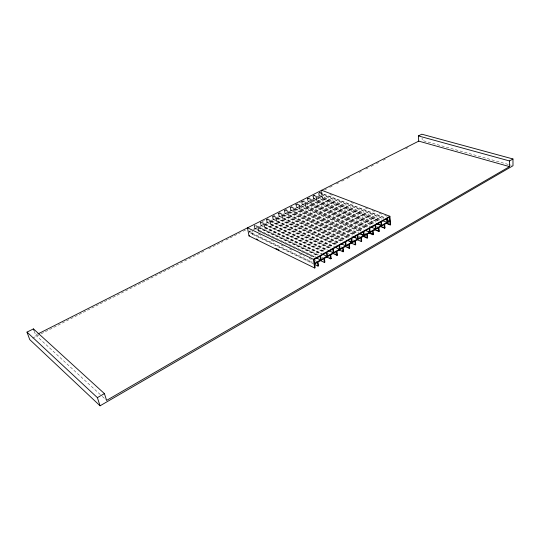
<?xml version="1.0" encoding="UTF-8"?>
<svg xmlns="http://www.w3.org/2000/svg" width="540" height="540" viewBox="0 0 540 540"><rect width="100%" height="100%" fill="white"/><g stroke="black" fill="none" stroke-linecap="round" stroke-linejoin="round"><path stroke-width="0.41" stroke-dasharray="2.7 2.03" d="M248.873 232.166L251.586 230.776L252.227 234.239L252.747 233.975L252.106 230.513M254.225 229.433L257.762 227.63L258.383 231.079L258.896 230.816L314.287 257.101M258.896 230.816L258.275 227.367L263.871 224.512L264.472 227.954L264.985 227.691L321.32 253.935M264.985 227.691L264.384 224.249L269.919 221.42L270.506 224.856L271.013 224.593L327.524 250.452M271.013 224.593L270.425 221.164L275.906 218.363L276.48 221.785L276.979 221.528L333.659 247.003M276.979 221.528L276.413 218.106L281.84 215.339L282.393 218.754L282.886 218.498L338.958 243.25M282.886 218.498L282.332 215.082L287.712 212.341L288.252 215.744L288.738 215.494L345.735 240.219M288.738 215.494L288.205 212.092L293.524 209.372L294.05 212.767L294.529 212.517L351.682 236.878M294.529 212.517L294.01 209.122L299.281 206.429L299.788 209.817L300.267 209.567L356.785 233.246M300.267 209.567L299.768 206.185L304.985 203.519L305.478 206.894L305.951 206.651L363.38 230.303M305.951 206.651L305.465 203.276L310.635 200.637L311.108 204.005L311.58 203.762L368.368 226.753M311.58 203.762L311.108 200.394L316.224 197.782L316.69 201.137L317.156 200.9L374.065 223.553M317.156 200.9L316.697 197.546L321.766 194.954L322.211 198.302L322.677 198.065L380.484 220.691M250.317 230.796L248.893 231.518L312.431 262.17M253.152 229.345L254.576 228.623L314.523 257.053M254.462 224.883L255.096 228.359L260.719 225.491L321.631 253.847M260.618 221.758L261.232 225.227L266.8 222.386L327.146 249.973M266.834 219.362L267.314 222.129L272.822 219.314L333.349 246.49M272.862 216.304L273.328 219.058L278.788 216.277L339.491 243.041M278.836 213.273L279.288 216.02L284.688 213.266L345.566 239.632M284.634 209.588L285.188 213.01L290.54 210.283L351.581 236.263M290.601 207.299L291.026 210.033L296.325 207.333L357.527 232.922M296.291 203.675L296.811 207.083L302.056 204.41L363.413 229.622M302.036 200.765L302.535 204.161L307.739 201.515L370.015 226.672M307.726 197.883L308.212 201.272L313.362 198.646L375.003 223.121M313.457 195.703L313.828 198.403L318.931 195.804L380.707 219.922M319.032 192.875L319.397 195.568L321.692 194.393L383.535 218.335M32.731 338.047L205.666 250.304M208.676 248.778L222.959 241.529M225.97 240.003L240.253 232.754M243.263 231.228L245.518 230.081M262.062 221.69L268.076 218.639M272.585 216.351L274.84 215.204M277.85 213.678L281.61 211.768M284.621 210.242L286.875 209.101M289.879 207.576L292.14 206.429M295.144 204.903L304.169 200.326M307.172 198.801L309.434 197.654M312.437 196.128L316.197 194.225M319.207 192.699L321.462 191.552M324.466 190.026L326.727 188.879M329.731 187.353L333.49 185.45M336.501 183.924L338.756 182.776M341.766 181.251L344.021 180.103M347.024 178.578L350.784 176.675M359.06 172.476L361.314 171.335M365.823 169.04L368.077 167.9M371.088 166.374L373.343 165.227M376.353 163.701L378.608 162.56M383.117 160.272L385.371 159.125M405.675 148.824L407.93 147.677M34.25 331.229L35.647 335.104L37.152 334.341M508.133 164.389L422.219 140.434L422.071 138.092M508.95 164.619L511.38 165.294M329.873 194.333L332.222 195.237M351.047 202.439L353.396 203.344M365.162 207.846L367.517 208.751M372.222 210.553L374.571 211.451M379.276 213.253L381.632 214.15M384.77 215.352L387.119 216.257M319.721 192.503L384.757 217.579M319.255 192.74L385.061 218.153M321.766 194.954L382.806 218.626M319.397 195.568L381.179 219.652M322.211 198.302L379.235 220.651M314.138 195.338L379.033 220.786M313.673 195.575L379.337 221.366M316.697 197.546L377.615 221.535M316.224 197.782L377.136 221.805M313.828 198.403L375.482 222.851M316.69 201.137L373.586 223.816M308.509 198.194L373.255 224.032M308.029 198.437L373.545 224.62M311.108 200.394L371.891 224.748M376.569 226.618L378.905 227.556M310.635 200.637L372.188 225.329M308.212 201.272L369.725 226.085M311.108 204.005L367.882 227.023M302.819 201.083L368.186 227.624M301.556 201.008L366.917 227.583M305.465 203.276L366.107 227.995M304.985 203.519L365.62 228.265M302.535 204.161L363.906 229.345M305.478 206.894L362.117 230.256M297.068 203.999L362.279 230.938M297.365 204.566L361.004 230.897M299.768 206.185L361.037 231.593M364.919 233.199L367.24 234.164M299.281 206.429L359.768 231.545M296.811 207.083L358.803 232.97M299.788 209.817L356.299 233.523M291.269 206.941L357.858 234.947M290.776 207.191L355.03 234.252M294.01 209.122L355.131 234.913M358.999 236.54L361.321 237.519M293.524 209.372L353.855 234.866M291.026 210.033L352.856 236.304M294.05 212.767L350.413 236.824M285.41 209.918L349.502 237.35M284.911 210.168L348.988 237.634M288.205 212.092L349.157 238.262M353.018 239.922L355.334 240.914M287.712 212.341L347.882 238.214M285.188 213.01L346.079 239.348M288.252 215.744L344.466 240.165M279.49 212.922L344.169 241.103M278.991 213.172L342.887 241.063M282.332 215.082L343.123 241.657M281.84 215.339L341.847 241.603M279.288 216.02L340.004 242.757M282.393 218.754L338.452 243.54M273.517 215.953L337.237 244.229M273.01 216.209L336.71 244.519M276.413 218.106L337.028 245.079M340.862 246.787L343.163 247.813M275.906 218.363L336.508 245.369M273.328 219.058L334.638 246.537M276.48 221.785L332.377 246.949M267.476 219.017L331 247.725M266.969 219.274L330.473 248.015M270.425 221.164L330.858 248.542M269.919 221.42L329.576 248.488M267.314 222.129L327.665 249.676M270.506 224.856L326.241 250.391M261.38 222.109L325.465 251.606M260.867 222.372L324.932 251.91M264.384 224.249L323.865 251.694M327.679 253.449L329.96 254.509M263.871 224.512L324.101 252.342M261.232 225.227L321.401 253.193M264.472 227.954L320.031 253.874M255.98 225.592L318.33 254.826M254.698 225.497L317.79 255.13M258.275 227.367L317.56 255.224M322.124 257.371L324.405 258.437M257.762 227.63L317.79 255.879M255.096 228.359L315.819 257.108M258.383 231.079L313.76 257.398M314.982 260.611L318.013 262.062M258.404 234.05L262.19 235.859M271.276 240.219L273.55 241.306M281.124 244.937L283.392 246.031M289.454 248.933L293.24 250.749M299.295 253.651L304.601 256.196M309.143 258.377L311.418 259.463M249.629 232.531L312.491 262.852M252.227 234.239L313.47 263.885M35.647 335.104L101.669 395.854M102.283 396.421L106.603 400.397M254.07 225.841L254.576 228.623M260.104 222.021L260.719 225.491M266.321 219.618L266.8 222.386M272.356 216.56L272.822 219.314M278.336 213.523L278.788 216.277M284.249 210.519L284.688 213.266M290.216 208.231L290.54 210.283M295.913 204.606L296.325 207.333M301.658 201.69L302.056 204.41M307.253 198.126L307.739 201.515M312.984 195.946L313.362 198.646M318.566 193.111L318.931 195.804M321.84 191.801L322.677 198.065M321.334 191.707L321.692 194.393"/><path stroke-width="0.81" d="M512.966 158.969L509.504 160.954L509.544 166.624L106.603 400.397L104.409 393.599L33.413 328.901L27 332.113L29.72 339.572L100.069 405.803L513 165.746L512.966 158.969L421.821 134.197L418.399 135.918L418.736 141.122L37.901 333.963M27 332.113L97.382 397.636L104.409 393.599M389.9 216.284L313.389 259.288L247.475 227.779L248.994 235.899L314.651 267.988L315.191 267.678L314.658 263.966L317.473 262.366L318.006 266.078L318.539 265.775L318.013 262.062L323.872 258.741L324.378 262.447L324.911 262.143L324.405 258.437L330.197 255.157L330.689 258.849L331.216 258.545L330.723 254.86L336.454 251.613L336.926 255.292L337.446 254.995L336.98 251.316L342.644 248.103L343.096 251.775L343.615 251.478L343.163 247.813L348.766 244.634L349.205 248.292L349.718 248.002L349.279 244.343L354.827 241.204L355.246 244.85L355.752 244.559L355.334 240.914L360.821 237.809L361.22 241.441L361.719 241.157L361.321 237.519L366.748 234.448L367.132 238.073L367.625 237.789L367.24 234.164L372.613 231.12L372.985 234.738L373.471 234.454L373.106 230.843L378.419 227.833L378.769 231.437L379.256 231.161L378.905 227.556L384.163 224.579L384.5 228.17L384.98 227.894L384.642 224.303L389.846 221.36L390.17 224.937L390.643 224.667L389.9 216.284L321.631 190.235M320.591 259.929L314.699 263.264L314.159 259.524L320.072 256.203L320.591 259.929L316.042 257.769M326.957 256.325L321.131 259.625L320.612 255.899L326.457 252.612L326.957 256.325L322.394 254.198M333.254 252.767L327.49 256.028L326.99 252.308L332.768 249.055L333.254 252.767L328.671 250.668M339.485 249.237L333.781 252.464L333.295 248.758L339.019 245.545L339.485 249.237L334.881 247.178M345.64 245.754L340.004 248.947L339.538 245.248L345.195 242.069L345.64 245.754L341.03 243.722M351.736 242.305L346.154 245.464L345.708 241.778L351.304 238.633L351.736 242.305L347.112 240.3M352.242 242.015L357.764 238.889L357.352 235.231L351.817 238.343L352.242 242.015L349.933 241.016M363.724 235.514L358.263 238.606L357.858 234.947L363.332 231.863L363.724 235.514L359.08 233.57M364.223 235.231L369.623 232.173L369.252 228.535L363.832 231.586L364.223 235.231L361.125 233.941M370.123 231.896L375.462 228.872L375.104 225.241L369.745 228.258L370.123 231.896L368.564 231.255M381.24 225.599L375.955 228.596L375.59 224.964L380.896 221.981L381.24 225.599L376.562 223.742M386.957 222.365L381.726 225.329L381.382 221.71L386.633 218.754L386.957 222.365L382.266 220.529M389.792 220.759L387.437 222.095L387.113 218.484L389.475 217.154L389.792 220.759L386.667 219.544M248.994 235.899L249.521 235.636M418.399 135.918L509.504 160.954M418.736 141.122L509.544 166.624M386.735 223.142L390.643 224.667M386.262 223.405L390.17 224.937M377.825 223.776L380.167 224.708M382.637 226.969L384.98 227.894M380.606 226.618L384.5 228.17M370.791 226.982L375.462 228.872M376.92 230.216L379.256 231.161M374.105 229.541L378.769 231.437M364.966 230.263L369.623 232.173M369.589 232.862L373.471 234.454M369.104 233.138L372.985 234.738M363.757 236.169L366.08 237.141M362.488 236.122L367.132 238.073M353.626 236.635L355.948 237.62M353.126 236.918L357.764 238.889M356.589 239.463L361.22 241.441M350.622 242.838L355.246 244.85M347.409 246.982L349.718 248.002M345.364 246.591L349.205 248.292M342.083 250.79L343.615 251.478M338.506 249.703L343.096 251.775M335.158 253.949L337.446 254.995M333.113 253.544L336.926 255.292M329.69 257.837L331.216 258.545M326.12 256.716L330.689 258.849M320.584 260.644L324.378 262.447M314.226 264.249L318.006 266.078M256.311 238.95L257.823 239.686M275.94 248.528L278.957 250M33.413 328.901L33.973 330.453M97.382 397.636L100.069 405.803M313.389 259.288L314.651 267.988"/></g></svg>
